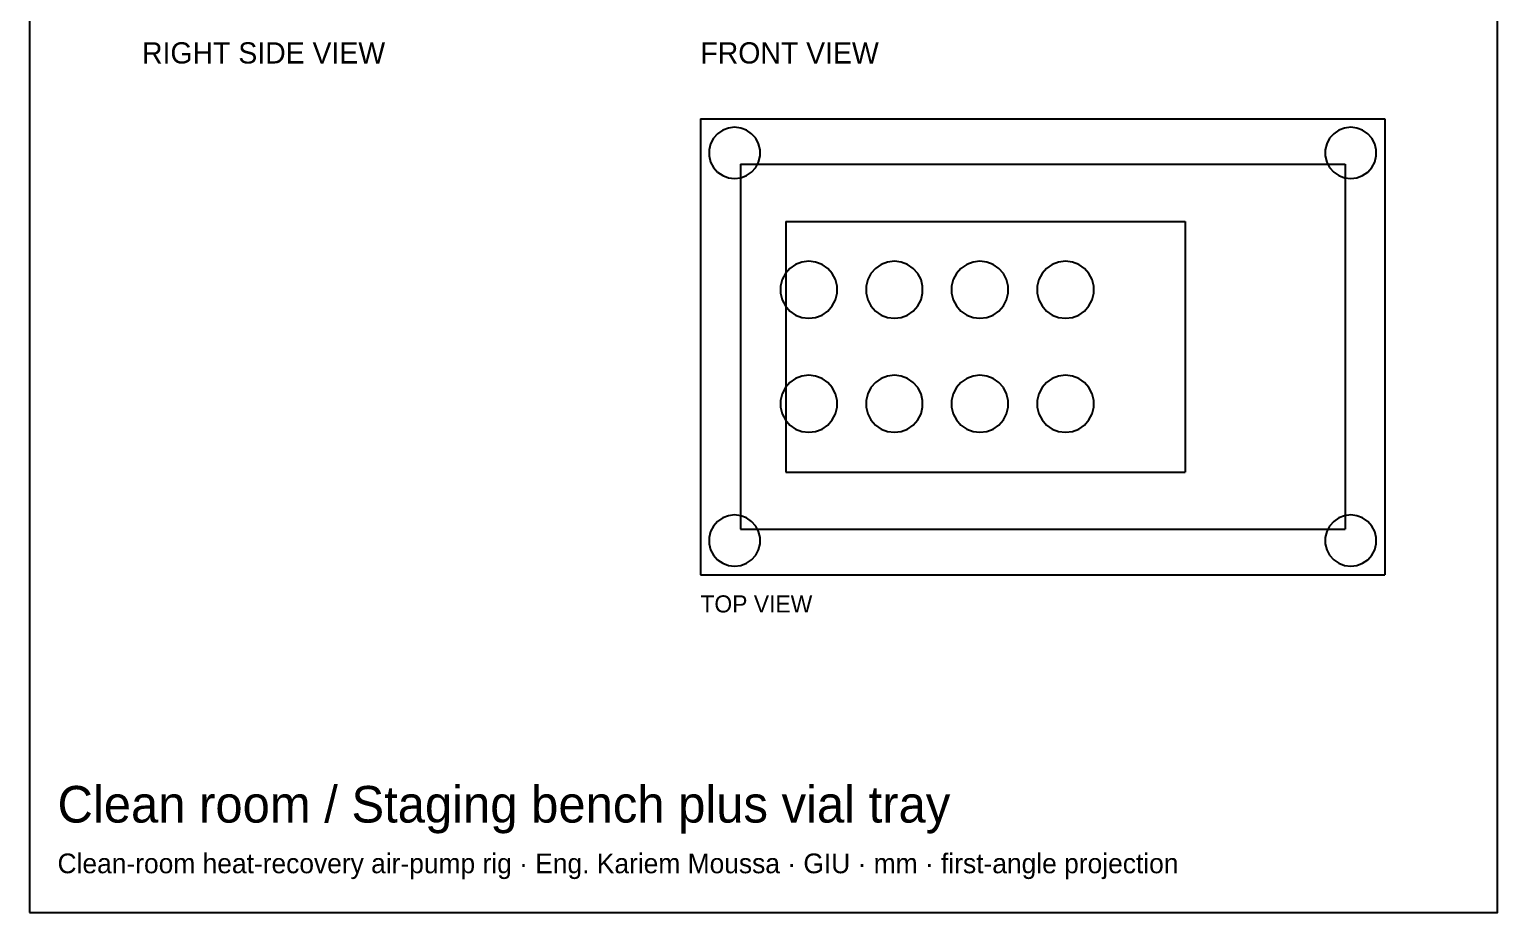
# Model space of a CAD drawing. Header units: millimetres. Extents: x 52 to 310, y -152 to 174.
# Drawn here: x 52.4 to 309.8, y -152.1 to 2.8 of the extents above; entities that cross this region are included whole.
import ezdxf

# ---------------------------------------------------------------- set-up
doc = ezdxf.new("R2010")
doc.units = ezdxf.units.MM
for name, color, linetype in [('BORDER', 7, 'Continuous'), ('HIDDEN', 8, 'Continuous'), ('TEXT', 5, 'Continuous'), ('VISIBLE', 7, 'Continuous')]:
    doc.layers.add(name, color=color, linetype=linetype)

msp = doc.modelspace()

# ---------------------------------------------------------------- linework, layer by layer
at = {"layer": 'BORDER'}
msp.add_lwpolyline([(52.37, -152.13), (309.75, -152.13), (309.75, 173.75), (52.37, 173.75)], close=True, dxfattribs=at)
at = {"layer": 'HIDDEN'}
for points in [[(170, -12.88), (290, -12.88)], [(170, -12.88), (170, -92.88)], [(173.91, -14.9), (173.02, -15.51)], [(173.91, -14.9), (173.02, -15.51)], [(174.92, -14.51), (173.91, -14.9)], [(174.92, -14.51), (173.91, -14.9)], [(176, -14.38), (174.92, -14.51)], [(176, -14.38), (174.92, -14.51)], [(177.08, -14.51), (176, -14.38)], [(177.08, -14.51), (176, -14.38)], [(178.09, -14.9), (177.08, -14.51)], [(178.09, -14.9), (177.08, -14.51)], [(178.98, -15.51), (178.09, -14.9)], [(178.98, -15.51), (178.09, -14.9)], [(281.91, -14.9), (281.02, -15.51)], [(281.91, -14.9), (281.02, -15.51)], [(282.92, -14.51), (281.91, -14.9)], [(282.92, -14.51), (281.91, -14.9)], [(284, -14.38), (282.92, -14.51)], [(284, -14.38), (282.92, -14.51)], [(285.08, -14.51), (284, -14.38)], [(285.08, -14.51), (284, -14.38)], [(286.09, -14.9), (285.08, -14.51)], [(286.09, -14.9), (285.08, -14.51)], [(286.98, -15.51), (286.09, -14.9)], [(286.98, -15.51), (286.09, -14.9)], [(290, -12.88), (290, -92.88)], [(171.79, -17.28), (171.53, -18.34)], [(171.79, -17.28), (171.53, -18.34)], [(172.3, -16.32), (171.79, -17.28)], [(172.3, -16.32), (171.79, -17.28)], [(173.02, -15.51), (172.3, -16.32)], [(173.02, -15.51), (172.3, -16.32)], [(179.7, -16.32), (178.98, -15.51)], [(179.7, -16.32), (178.98, -15.51)], [(180.21, -17.28), (179.7, -16.32)], [(180.21, -17.28), (179.7, -16.32)], [(180.47, -18.34), (180.21, -17.28)], [(180.47, -18.34), (180.21, -17.28)], [(279.79, -17.28), (279.53, -18.34)], [(279.79, -17.28), (279.53, -18.34)], [(280.3, -16.32), (279.79, -17.28)], [(280.3, -16.32), (279.79, -17.28)], [(281.02, -15.51), (280.3, -16.32)], [(281.02, -15.51), (280.3, -16.32)], [(287.7, -16.32), (286.98, -15.51)], [(287.7, -16.32), (286.98, -15.51)], [(288.21, -17.28), (287.7, -16.32)], [(288.21, -17.28), (287.7, -16.32)], [(288.47, -18.34), (288.21, -17.28)], [(288.47, -18.34), (288.21, -17.28)], [(171.53, -18.34), (171.53, -19.42)], [(171.53, -18.34), (171.53, -19.42)], [(171.53, -19.42), (171.79, -20.48)], [(171.53, -19.42), (171.79, -20.48)], [(171.79, -20.48), (172.3, -21.44)], [(171.79, -20.48), (172.3, -21.44)], [(179.7, -21.44), (180.21, -20.48)], [(179.7, -21.44), (180.21, -20.48)], [(180.21, -20.48), (180.47, -19.42)], [(180.21, -20.48), (180.47, -19.42)], [(180.47, -19.42), (180.47, -18.34)], [(180.47, -19.42), (180.47, -18.34)], [(279.53, -18.34), (279.53, -19.42)], [(279.53, -18.34), (279.53, -19.42)], [(279.53, -19.42), (279.79, -20.48)], [(279.53, -19.42), (279.79, -20.48)], [(279.79, -20.48), (280.3, -21.44)], [(279.79, -20.48), (280.3, -21.44)], [(287.7, -21.44), (288.21, -20.48)], [(287.7, -21.44), (288.21, -20.48)], [(288.21, -20.48), (288.47, -19.42)], [(288.21, -20.48), (288.47, -19.42)], [(288.47, -19.42), (288.47, -18.34)], [(288.47, -19.42), (288.47, -18.34)], [(172.3, -21.44), (173.02, -22.25)], [(172.3, -21.44), (173.02, -22.25)], [(173.02, -22.25), (173.91, -22.86)], [(173.02, -22.25), (173.91, -22.86)], [(173.91, -22.86), (174.92, -23.25)], [(173.91, -22.86), (174.92, -23.25)], [(177, -20.88), (283, -20.88)], [(177, -20.88), (283, -20.88)], [(177, -20.88), (177, -84.88)], [(177, -20.88), (177, -84.88)], [(177.08, -23.25), (178.09, -22.86)], [(177.08, -23.25), (178.09, -22.86)], [(178.09, -22.86), (178.98, -22.25)], [(178.09, -22.86), (178.98, -22.25)], [(178.98, -22.25), (179.7, -21.44)], [(178.98, -22.25), (179.7, -21.44)], [(280.3, -21.44), (281.02, -22.25)], [(280.3, -21.44), (281.02, -22.25)], [(281.02, -22.25), (281.91, -22.86)], [(281.02, -22.25), (281.91, -22.86)], [(281.91, -22.86), (282.92, -23.25)], [(281.91, -22.86), (282.92, -23.25)], [(283, -20.88), (283, -84.88)], [(283, -20.88), (283, -84.88)], [(285.08, -23.25), (286.09, -22.86)], [(285.08, -23.25), (286.09, -22.86)], [(286.09, -22.86), (286.98, -22.25)], [(286.09, -22.86), (286.98, -22.25)], [(286.98, -22.25), (287.7, -21.44)], [(286.98, -22.25), (287.7, -21.44)], [(174.92, -23.25), (176, -23.38)], [(174.92, -23.25), (176, -23.38)], [(176, -23.38), (177.08, -23.25)], [(176, -23.38), (177.08, -23.25)], [(282.92, -23.25), (284, -23.38)], [(282.92, -23.25), (284, -23.38)], [(284, -23.38), (285.08, -23.25)], [(284, -23.38), (285.08, -23.25)], [(185, -30.88), (255, -30.88)], [(185, -30.88), (185, -74.88)], [(255, -30.88), (255, -74.88)], [(186.68, -38.45), (185.68, -39.14)], [(187.8, -38.03), (186.68, -38.45)], [(189, -37.88), (187.8, -38.03)], [(190.2, -38.03), (189, -37.88)], [(191.32, -38.45), (190.2, -38.03)], [(192.32, -39.14), (191.32, -38.45)], [(201.68, -38.45), (200.68, -39.14)], [(202.8, -38.03), (201.68, -38.45)], [(204, -37.88), (202.8, -38.03)], [(205.2, -38.03), (204, -37.88)], [(206.32, -38.45), (205.2, -38.03)], [(207.32, -39.14), (206.32, -38.45)], [(216.68, -38.45), (215.68, -39.14)], [(217.8, -38.03), (216.68, -38.45)], [(219, -37.88), (217.8, -38.03)], [(220.2, -38.03), (219, -37.88)], [(221.32, -38.45), (220.2, -38.03)], [(222.32, -39.14), (221.32, -38.45)], [(231.68, -38.45), (230.68, -39.14)], [(232.8, -38.03), (231.68, -38.45)], [(234, -37.88), (232.8, -38.03)], [(235.2, -38.03), (234, -37.88)], [(236.32, -38.45), (235.2, -38.03)], [(237.32, -39.14), (236.32, -38.45)], [(184.32, -41.11), (184.04, -42.28)], [(184.89, -40.04), (184.32, -41.11)], [(185.68, -39.14), (184.89, -40.04)], [(185, -39.91), (185, -45.85)], [(193.11, -40.04), (192.32, -39.14)], [(193.68, -41.11), (193.11, -40.04)], [(193.96, -42.28), (193.68, -41.11)], [(199.32, -41.11), (199.04, -42.28)], [(199.89, -40.04), (199.32, -41.11)], [(200.68, -39.14), (199.89, -40.04)], [(208.11, -40.04), (207.32, -39.14)], [(208.68, -41.11), (208.11, -40.04)], [(208.96, -42.28), (208.68, -41.11)], [(214.32, -41.11), (214.04, -42.28)], [(214.89, -40.04), (214.32, -41.11)], [(215.68, -39.14), (214.89, -40.04)], [(223.11, -40.04), (222.32, -39.14)], [(223.68, -41.11), (223.11, -40.04)], [(223.96, -42.28), (223.68, -41.11)], [(229.32, -41.11), (229.04, -42.28)], [(229.89, -40.04), (229.32, -41.11)], [(230.68, -39.14), (229.89, -40.04)], [(238.11, -40.04), (237.32, -39.14)], [(238.68, -41.11), (238.11, -40.04)], [(238.96, -42.28), (238.68, -41.11)], [(184.04, -42.28), (184.04, -43.48)], [(184.04, -43.48), (184.32, -44.65)], [(193.68, -44.65), (193.96, -43.48)], [(193.96, -43.48), (193.96, -42.28)], [(199.04, -42.28), (199.04, -43.48)], [(199.04, -43.48), (199.32, -44.65)], [(208.68, -44.65), (208.96, -43.48)], [(208.96, -43.48), (208.96, -42.28)], [(214.04, -42.28), (214.04, -43.48)], [(214.04, -43.48), (214.32, -44.65)], [(223.68, -44.65), (223.96, -43.48)], [(223.96, -43.48), (223.96, -42.28)], [(229.04, -42.28), (229.04, -43.48)], [(229.04, -43.48), (229.32, -44.65)], [(238.68, -44.65), (238.96, -43.48)], [(238.96, -43.48), (238.96, -42.28)], [(184.32, -44.65), (184.89, -45.72)], [(184.89, -45.72), (185.68, -46.62)], [(192.32, -46.62), (193.11, -45.72)], [(193.11, -45.72), (193.68, -44.65)], [(199.32, -44.65), (199.89, -45.72)], [(199.89, -45.72), (200.68, -46.62)], [(207.32, -46.62), (208.11, -45.72)], [(208.11, -45.72), (208.68, -44.65)], [(214.32, -44.65), (214.89, -45.72)], [(214.89, -45.72), (215.68, -46.62)], [(222.32, -46.62), (223.11, -45.72)], [(223.11, -45.72), (223.68, -44.65)], [(229.32, -44.65), (229.89, -45.72)], [(229.89, -45.72), (230.68, -46.62)], [(237.32, -46.62), (238.11, -45.72)], [(238.11, -45.72), (238.68, -44.65)], [(185.68, -46.62), (186.68, -47.31)], [(186.68, -47.31), (187.8, -47.73)], [(187.8, -47.73), (189, -47.88)], [(189, -47.88), (190.2, -47.73)], [(190.2, -47.73), (191.32, -47.31)], [(191.32, -47.31), (192.32, -46.62)], [(200.68, -46.62), (201.68, -47.31)], [(201.68, -47.31), (202.8, -47.73)], [(202.8, -47.73), (204, -47.88)], [(204, -47.88), (205.2, -47.73)], [(205.2, -47.73), (206.32, -47.31)], [(206.32, -47.31), (207.32, -46.62)], [(215.68, -46.62), (216.68, -47.31)], [(216.68, -47.31), (217.8, -47.73)], [(217.8, -47.73), (219, -47.88)], [(219, -47.88), (220.2, -47.73)], [(220.2, -47.73), (221.32, -47.31)], [(221.32, -47.31), (222.32, -46.62)], [(230.68, -46.62), (231.68, -47.31)], [(231.68, -47.31), (232.8, -47.73)], [(232.8, -47.73), (234, -47.88)], [(234, -47.88), (235.2, -47.73)], [(235.2, -47.73), (236.32, -47.31)], [(236.32, -47.31), (237.32, -46.62)], [(185.68, -59.14), (184.89, -60.04)], [(186.68, -58.45), (185.68, -59.14)], [(187.8, -58.03), (186.68, -58.45)], [(189, -57.88), (187.8, -58.03)], [(190.2, -58.03), (189, -57.88)], [(191.32, -58.45), (190.2, -58.03)], [(192.32, -59.14), (191.32, -58.45)], [(193.11, -60.04), (192.32, -59.14)], [(200.68, -59.14), (199.89, -60.04)], [(201.68, -58.45), (200.68, -59.14)], [(202.8, -58.03), (201.68, -58.45)], [(204, -57.88), (202.8, -58.03)], [(205.2, -58.03), (204, -57.88)], [(206.32, -58.45), (205.2, -58.03)], [(207.32, -59.14), (206.32, -58.45)], [(208.11, -60.04), (207.32, -59.14)], [(215.68, -59.14), (214.89, -60.04)], [(216.68, -58.45), (215.68, -59.14)], [(217.8, -58.03), (216.68, -58.45)], [(219, -57.88), (217.8, -58.03)], [(220.2, -58.03), (219, -57.88)], [(221.32, -58.45), (220.2, -58.03)], [(222.32, -59.14), (221.32, -58.45)], [(223.11, -60.04), (222.32, -59.14)], [(230.68, -59.14), (229.89, -60.04)], [(231.68, -58.45), (230.68, -59.14)], [(232.8, -58.03), (231.68, -58.45)], [(234, -57.88), (232.8, -58.03)], [(235.2, -58.03), (234, -57.88)], [(236.32, -58.45), (235.2, -58.03)], [(237.32, -59.14), (236.32, -58.45)], [(238.11, -60.04), (237.32, -59.14)], [(184.32, -61.11), (184.04, -62.28)], [(184.89, -60.04), (184.32, -61.11)], [(185, -59.91), (185, -65.85)], [(193.68, -61.11), (193.11, -60.04)], [(193.96, -62.28), (193.68, -61.11)], [(199.32, -61.11), (199.04, -62.28)], [(199.89, -60.04), (199.32, -61.11)], [(208.68, -61.11), (208.11, -60.04)], [(208.96, -62.28), (208.68, -61.11)], [(214.32, -61.11), (214.04, -62.28)], [(214.89, -60.04), (214.32, -61.11)], [(223.68, -61.11), (223.11, -60.04)], [(223.96, -62.28), (223.68, -61.11)], [(229.32, -61.11), (229.04, -62.28)], [(229.89, -60.04), (229.32, -61.11)], [(238.68, -61.11), (238.11, -60.04)], [(238.96, -62.28), (238.68, -61.11)], [(184.04, -62.28), (184.04, -63.48)], [(184.04, -63.48), (184.32, -64.65)], [(193.68, -64.65), (193.96, -63.48)], [(193.96, -63.48), (193.96, -62.28)], [(199.04, -62.28), (199.04, -63.48)], [(199.04, -63.48), (199.32, -64.65)], [(208.68, -64.65), (208.96, -63.48)], [(208.96, -63.48), (208.96, -62.28)], [(214.04, -62.28), (214.04, -63.48)], [(214.04, -63.48), (214.32, -64.65)], [(223.68, -64.65), (223.96, -63.48)], [(223.96, -63.48), (223.96, -62.28)], [(229.04, -62.28), (229.04, -63.48)], [(229.04, -63.48), (229.32, -64.65)], [(238.68, -64.65), (238.96, -63.48)], [(238.96, -63.48), (238.96, -62.28)], [(184.32, -64.65), (184.89, -65.72)], [(184.89, -65.72), (185.68, -66.62)], [(185.68, -66.62), (186.68, -67.31)], [(191.32, -67.31), (192.32, -66.62)], [(192.32, -66.62), (193.11, -65.72)], [(193.11, -65.72), (193.68, -64.65)], [(199.32, -64.65), (199.89, -65.72)], [(199.89, -65.72), (200.68, -66.62)], [(200.68, -66.62), (201.68, -67.31)], [(206.32, -67.31), (207.32, -66.62)], [(207.32, -66.62), (208.11, -65.72)], [(208.11, -65.72), (208.68, -64.65)], [(214.32, -64.65), (214.89, -65.72)], [(214.89, -65.72), (215.68, -66.62)], [(215.68, -66.62), (216.68, -67.31)], [(221.32, -67.31), (222.32, -66.62)], [(222.32, -66.62), (223.11, -65.72)], [(223.11, -65.72), (223.68, -64.65)], [(229.32, -64.65), (229.89, -65.72)], [(229.89, -65.72), (230.68, -66.62)], [(230.68, -66.62), (231.68, -67.31)], [(236.32, -67.31), (237.32, -66.62)], [(237.32, -66.62), (238.11, -65.72)], [(238.11, -65.72), (238.68, -64.65)], [(186.68, -67.31), (187.8, -67.73)], [(187.8, -67.73), (189, -67.88)], [(189, -67.88), (190.2, -67.73)], [(190.2, -67.73), (191.32, -67.31)], [(201.68, -67.31), (202.8, -67.73)], [(202.8, -67.73), (204, -67.88)], [(204, -67.88), (205.2, -67.73)], [(205.2, -67.73), (206.32, -67.31)], [(216.68, -67.31), (217.8, -67.73)], [(217.8, -67.73), (219, -67.88)], [(219, -67.88), (220.2, -67.73)], [(220.2, -67.73), (221.32, -67.31)], [(231.68, -67.31), (232.8, -67.73)], [(232.8, -67.73), (234, -67.88)], [(234, -67.88), (235.2, -67.73)], [(235.2, -67.73), (236.32, -67.31)], [(185, -74.88), (255, -74.88)], [(172.3, -84.32), (171.79, -85.28)], [(172.3, -84.32), (171.79, -85.28)], [(173.02, -83.51), (172.3, -84.32)], [(173.02, -83.51), (172.3, -84.32)], [(173.91, -82.9), (173.02, -83.51)], [(173.91, -82.9), (173.02, -83.51)], [(174.92, -82.51), (173.91, -82.9)], [(174.92, -82.51), (173.91, -82.9)], [(176, -82.38), (174.92, -82.51)], [(176, -82.38), (174.92, -82.51)], [(177.08, -82.51), (176, -82.38)], [(177.08, -82.51), (176, -82.38)], [(177, -84.88), (283, -84.88)], [(177, -84.88), (283, -84.88)], [(178.09, -82.9), (177.08, -82.51)], [(178.09, -82.9), (177.08, -82.51)], [(178.98, -83.51), (178.09, -82.9)], [(178.98, -83.51), (178.09, -82.9)], [(179.7, -84.32), (178.98, -83.51)], [(179.7, -84.32), (178.98, -83.51)], [(180.21, -85.28), (179.7, -84.32)], [(180.21, -85.28), (179.7, -84.32)], [(280.3, -84.32), (279.79, -85.28)], [(280.3, -84.32), (279.79, -85.28)], [(281.02, -83.51), (280.3, -84.32)], [(281.02, -83.51), (280.3, -84.32)], [(281.91, -82.9), (281.02, -83.51)], [(281.91, -82.9), (281.02, -83.51)], [(282.92, -82.51), (281.91, -82.9)], [(282.92, -82.51), (281.91, -82.9)], [(284, -82.38), (282.92, -82.51)], [(284, -82.38), (282.92, -82.51)], [(285.08, -82.51), (284, -82.38)], [(285.08, -82.51), (284, -82.38)], [(286.09, -82.9), (285.08, -82.51)], [(286.09, -82.9), (285.08, -82.51)], [(286.98, -83.51), (286.09, -82.9)], [(286.98, -83.51), (286.09, -82.9)], [(287.7, -84.32), (286.98, -83.51)], [(287.7, -84.32), (286.98, -83.51)], [(288.21, -85.28), (287.7, -84.32)], [(288.21, -85.28), (287.7, -84.32)], [(171.79, -85.28), (171.53, -86.34)], [(171.79, -85.28), (171.53, -86.34)], [(171.53, -86.34), (171.53, -87.42)], [(171.53, -86.34), (171.53, -87.42)], [(171.53, -87.42), (171.79, -88.48)], [(171.53, -87.42), (171.79, -88.48)], [(180.47, -86.34), (180.21, -85.28)], [(180.47, -86.34), (180.21, -85.28)], [(180.21, -88.48), (180.47, -87.42)], [(180.21, -88.48), (180.47, -87.42)], [(180.47, -87.42), (180.47, -86.34)], [(180.47, -87.42), (180.47, -86.34)], [(279.79, -85.28), (279.53, -86.34)], [(279.79, -85.28), (279.53, -86.34)], [(279.53, -86.34), (279.53, -87.42)], [(279.53, -86.34), (279.53, -87.42)], [(279.53, -87.42), (279.79, -88.48)], [(279.53, -87.42), (279.79, -88.48)], [(288.47, -86.34), (288.21, -85.28)], [(288.47, -86.34), (288.21, -85.28)], [(288.21, -88.48), (288.47, -87.42)], [(288.21, -88.48), (288.47, -87.42)], [(288.47, -87.42), (288.47, -86.34)], [(288.47, -87.42), (288.47, -86.34)], [(171.79, -88.48), (172.3, -89.44)], [(171.79, -88.48), (172.3, -89.44)], [(172.3, -89.44), (173.02, -90.25)], [(172.3, -89.44), (173.02, -90.25)], [(178.98, -90.25), (179.7, -89.44)], [(178.98, -90.25), (179.7, -89.44)], [(179.7, -89.44), (180.21, -88.48)], [(179.7, -89.44), (180.21, -88.48)], [(279.79, -88.48), (280.3, -89.44)], [(279.79, -88.48), (280.3, -89.44)], [(280.3, -89.44), (281.02, -90.25)], [(280.3, -89.44), (281.02, -90.25)], [(286.98, -90.25), (287.7, -89.44)], [(286.98, -90.25), (287.7, -89.44)], [(287.7, -89.44), (288.21, -88.48)], [(287.7, -89.44), (288.21, -88.48)], [(173.02, -90.25), (173.91, -90.86)], [(173.02, -90.25), (173.91, -90.86)], [(173.91, -90.86), (174.92, -91.25)], [(173.91, -90.86), (174.92, -91.25)], [(174.92, -91.25), (176, -91.38)], [(174.92, -91.25), (176, -91.38)], [(176, -91.38), (177.08, -91.25)], [(176, -91.38), (177.08, -91.25)], [(177.08, -91.25), (178.09, -90.86)], [(177.08, -91.25), (178.09, -90.86)], [(178.09, -90.86), (178.98, -90.25)], [(178.09, -90.86), (178.98, -90.25)], [(281.02, -90.25), (281.91, -90.86)], [(281.02, -90.25), (281.91, -90.86)], [(281.91, -90.86), (282.92, -91.25)], [(281.91, -90.86), (282.92, -91.25)], [(282.92, -91.25), (284, -91.38)], [(282.92, -91.25), (284, -91.38)], [(284, -91.38), (285.08, -91.25)], [(284, -91.38), (285.08, -91.25)], [(285.08, -91.25), (286.09, -90.86)], [(285.08, -91.25), (286.09, -90.86)], [(286.09, -90.86), (286.98, -90.25)], [(286.09, -90.86), (286.98, -90.25)], [(170, -92.88), (290, -92.88)]]:
    msp.add_lwpolyline(points, dxfattribs=at)
at = {"layer": 'VISIBLE'}
for points in [[(170, -12.88), (290, -12.88)], [(170, -12.88), (170, -92.88)], [(290, -12.88), (290, -92.88)], [(185, -30.88), (255, -30.88)], [(185, -30.88), (185, -39.91)], [(255, -30.88), (255, -74.88)], [(186.68, -38.45), (185.68, -39.14)], [(187.8, -38.03), (186.68, -38.45)], [(189, -37.88), (187.8, -38.03)], [(190.2, -38.03), (189, -37.88)], [(191.32, -38.45), (190.2, -38.03)], [(192.32, -39.14), (191.32, -38.45)], [(201.68, -38.45), (200.68, -39.14)], [(202.8, -38.03), (201.68, -38.45)], [(204, -37.88), (202.8, -38.03)], [(205.2, -38.03), (204, -37.88)], [(206.32, -38.45), (205.2, -38.03)], [(207.32, -39.14), (206.32, -38.45)], [(216.68, -38.45), (215.68, -39.14)], [(217.8, -38.03), (216.68, -38.45)], [(219, -37.88), (217.8, -38.03)], [(220.2, -38.03), (219, -37.88)], [(221.32, -38.45), (220.2, -38.03)], [(222.32, -39.14), (221.32, -38.45)], [(231.68, -38.45), (230.68, -39.14)], [(232.8, -38.03), (231.68, -38.45)], [(234, -37.88), (232.8, -38.03)], [(235.2, -38.03), (234, -37.88)], [(236.32, -38.45), (235.2, -38.03)], [(237.32, -39.14), (236.32, -38.45)], [(184.32, -41.11), (184.04, -42.28)], [(184.89, -40.04), (184.32, -41.11)], [(185.68, -39.14), (184.89, -40.04)], [(193.11, -40.04), (192.32, -39.14)], [(193.68, -41.11), (193.11, -40.04)], [(193.96, -42.28), (193.68, -41.11)], [(199.32, -41.11), (199.04, -42.28)], [(199.89, -40.04), (199.32, -41.11)], [(200.68, -39.14), (199.89, -40.04)], [(208.11, -40.04), (207.32, -39.14)], [(208.68, -41.11), (208.11, -40.04)], [(208.96, -42.28), (208.68, -41.11)], [(214.32, -41.11), (214.04, -42.28)], [(214.89, -40.04), (214.32, -41.11)], [(215.68, -39.14), (214.89, -40.04)], [(223.11, -40.04), (222.32, -39.14)], [(223.68, -41.11), (223.11, -40.04)], [(223.96, -42.28), (223.68, -41.11)], [(229.32, -41.11), (229.04, -42.28)], [(229.89, -40.04), (229.32, -41.11)], [(230.68, -39.14), (229.89, -40.04)], [(238.11, -40.04), (237.32, -39.14)], [(238.68, -41.11), (238.11, -40.04)], [(238.96, -42.28), (238.68, -41.11)], [(184.04, -42.28), (184.04, -43.48)], [(184.04, -43.48), (184.32, -44.65)], [(193.68, -44.65), (193.96, -43.48)], [(193.96, -43.48), (193.96, -42.28)], [(199.04, -42.28), (199.04, -43.48)], [(199.04, -43.48), (199.32, -44.65)], [(208.68, -44.65), (208.96, -43.48)], [(208.96, -43.48), (208.96, -42.28)], [(214.04, -42.28), (214.04, -43.48)], [(214.04, -43.48), (214.32, -44.65)], [(223.68, -44.65), (223.96, -43.48)], [(223.96, -43.48), (223.96, -42.28)], [(229.04, -42.28), (229.04, -43.48)], [(229.04, -43.48), (229.32, -44.65)], [(238.68, -44.65), (238.96, -43.48)], [(238.96, -43.48), (238.96, -42.28)], [(184.32, -44.65), (184.89, -45.72)], [(184.89, -45.72), (185.68, -46.62)], [(185, -45.85), (185, -59.91)], [(192.32, -46.62), (193.11, -45.72)], [(193.11, -45.72), (193.68, -44.65)], [(199.32, -44.65), (199.89, -45.72)], [(199.89, -45.72), (200.68, -46.62)], [(207.32, -46.62), (208.11, -45.72)], [(208.11, -45.72), (208.68, -44.65)], [(214.32, -44.65), (214.89, -45.72)], [(214.89, -45.72), (215.68, -46.62)], [(222.32, -46.62), (223.11, -45.72)], [(223.11, -45.72), (223.68, -44.65)], [(229.32, -44.65), (229.89, -45.72)], [(229.89, -45.72), (230.68, -46.62)], [(237.32, -46.62), (238.11, -45.72)], [(238.11, -45.72), (238.68, -44.65)], [(185.68, -46.62), (186.68, -47.31)], [(186.68, -47.31), (187.8, -47.73)], [(187.8, -47.73), (189, -47.88)], [(189, -47.88), (190.2, -47.73)], [(190.2, -47.73), (191.32, -47.31)], [(191.32, -47.31), (192.32, -46.62)], [(200.68, -46.62), (201.68, -47.31)], [(201.68, -47.31), (202.8, -47.73)], [(202.8, -47.73), (204, -47.88)], [(204, -47.88), (205.2, -47.73)], [(205.2, -47.73), (206.32, -47.31)], [(206.32, -47.31), (207.32, -46.62)], [(215.68, -46.62), (216.68, -47.31)], [(216.68, -47.31), (217.8, -47.73)], [(217.8, -47.73), (219, -47.88)], [(219, -47.88), (220.2, -47.73)], [(220.2, -47.73), (221.32, -47.31)], [(221.32, -47.31), (222.32, -46.62)], [(230.68, -46.62), (231.68, -47.31)], [(231.68, -47.31), (232.8, -47.73)], [(232.8, -47.73), (234, -47.88)], [(234, -47.88), (235.2, -47.73)], [(235.2, -47.73), (236.32, -47.31)], [(236.32, -47.31), (237.32, -46.62)], [(185.68, -59.14), (184.89, -60.04)], [(186.68, -58.45), (185.68, -59.14)], [(187.8, -58.03), (186.68, -58.45)], [(189, -57.88), (187.8, -58.03)], [(190.2, -58.03), (189, -57.88)], [(191.32, -58.45), (190.2, -58.03)], [(192.32, -59.14), (191.32, -58.45)], [(193.11, -60.04), (192.32, -59.14)], [(200.68, -59.14), (199.89, -60.04)], [(201.68, -58.45), (200.68, -59.14)], [(202.8, -58.03), (201.68, -58.45)], [(204, -57.88), (202.8, -58.03)], [(205.2, -58.03), (204, -57.88)], [(206.32, -58.45), (205.2, -58.03)], [(207.32, -59.14), (206.32, -58.45)], [(208.11, -60.04), (207.32, -59.14)], [(215.68, -59.14), (214.89, -60.04)], [(216.68, -58.45), (215.68, -59.14)], [(217.8, -58.03), (216.68, -58.45)], [(219, -57.88), (217.8, -58.03)], [(220.2, -58.03), (219, -57.88)], [(221.32, -58.45), (220.2, -58.03)], [(222.32, -59.14), (221.32, -58.45)], [(223.11, -60.04), (222.32, -59.14)], [(230.68, -59.14), (229.89, -60.04)], [(231.68, -58.45), (230.68, -59.14)], [(232.8, -58.03), (231.68, -58.45)], [(234, -57.88), (232.8, -58.03)], [(235.2, -58.03), (234, -57.88)], [(236.32, -58.45), (235.2, -58.03)], [(237.32, -59.14), (236.32, -58.45)], [(238.11, -60.04), (237.32, -59.14)], [(184.32, -61.11), (184.04, -62.28)], [(184.89, -60.04), (184.32, -61.11)], [(193.68, -61.11), (193.11, -60.04)], [(193.96, -62.28), (193.68, -61.11)], [(199.32, -61.11), (199.04, -62.28)], [(199.89, -60.04), (199.32, -61.11)], [(208.68, -61.11), (208.11, -60.04)], [(208.96, -62.28), (208.68, -61.11)], [(214.32, -61.11), (214.04, -62.28)], [(214.89, -60.04), (214.32, -61.11)], [(223.68, -61.11), (223.11, -60.04)], [(223.96, -62.28), (223.68, -61.11)], [(229.32, -61.11), (229.04, -62.28)], [(229.89, -60.04), (229.32, -61.11)], [(238.68, -61.11), (238.11, -60.04)], [(238.96, -62.28), (238.68, -61.11)], [(184.04, -62.28), (184.04, -63.48)], [(184.04, -63.48), (184.32, -64.65)], [(193.68, -64.65), (193.96, -63.48)], [(193.96, -63.48), (193.96, -62.28)], [(199.04, -62.28), (199.04, -63.48)], [(199.04, -63.48), (199.32, -64.65)], [(208.68, -64.65), (208.96, -63.48)], [(208.96, -63.48), (208.96, -62.28)], [(214.04, -62.28), (214.04, -63.48)], [(214.04, -63.48), (214.32, -64.65)], [(223.68, -64.65), (223.96, -63.48)], [(223.96, -63.48), (223.96, -62.28)], [(229.04, -62.28), (229.04, -63.48)], [(229.04, -63.48), (229.32, -64.65)], [(238.68, -64.65), (238.96, -63.48)], [(238.96, -63.48), (238.96, -62.28)], [(184.32, -64.65), (184.89, -65.72)], [(184.89, -65.72), (185.68, -66.62)], [(185, -65.85), (185, -74.88)], [(185.68, -66.62), (186.68, -67.31)], [(191.32, -67.31), (192.32, -66.62)], [(192.32, -66.62), (193.11, -65.72)], [(193.11, -65.72), (193.68, -64.65)], [(199.32, -64.65), (199.89, -65.72)], [(199.89, -65.72), (200.68, -66.62)], [(200.68, -66.62), (201.68, -67.31)], [(206.32, -67.31), (207.32, -66.62)], [(207.32, -66.62), (208.11, -65.72)], [(208.11, -65.72), (208.68, -64.65)], [(214.32, -64.65), (214.89, -65.72)], [(214.89, -65.72), (215.68, -66.62)], [(215.68, -66.62), (216.68, -67.31)], [(221.32, -67.31), (222.32, -66.62)], [(222.32, -66.62), (223.11, -65.72)], [(223.11, -65.72), (223.68, -64.65)], [(229.32, -64.65), (229.89, -65.72)], [(229.89, -65.72), (230.68, -66.62)], [(230.68, -66.62), (231.68, -67.31)], [(236.32, -67.31), (237.32, -66.62)], [(237.32, -66.62), (238.11, -65.72)], [(238.11, -65.72), (238.68, -64.65)], [(186.68, -67.31), (187.8, -67.73)], [(187.8, -67.73), (189, -67.88)], [(189, -67.88), (190.2, -67.73)], [(190.2, -67.73), (191.32, -67.31)], [(201.68, -67.31), (202.8, -67.73)], [(202.8, -67.73), (204, -67.88)], [(204, -67.88), (205.2, -67.73)], [(205.2, -67.73), (206.32, -67.31)], [(216.68, -67.31), (217.8, -67.73)], [(217.8, -67.73), (219, -67.88)], [(219, -67.88), (220.2, -67.73)], [(220.2, -67.73), (221.32, -67.31)], [(231.68, -67.31), (232.8, -67.73)], [(232.8, -67.73), (234, -67.88)], [(234, -67.88), (235.2, -67.73)], [(235.2, -67.73), (236.32, -67.31)], [(185, -74.88), (255, -74.88)], [(170, -92.88), (290, -92.88)]]:
    msp.add_lwpolyline(points, dxfattribs=at)

# ---------------------------------------------------------------- texts
at = {"layer": 'TEXT'}
for s, height, p in [('RIGHT SIDE VIEW', 3.725, (72.12, -3.2)), ('FRONT VIEW', 3.725, (170, -3.2)), ('TOP VIEW', 3, (170, -99.48)), ('Clean room / Staging bench plus vial tray', 6.4189, (57.31, -136.33)), ('Clean-room heat-recovery air-pump rig · Eng. Kariem Moussa · GIU · mm · first-angle projection', 3.4563, (57.31, -145.22))]:
    msp.add_text(s, height=height, dxfattribs=at).set_placement(p)

doc.saveas('drawing.dxf')
